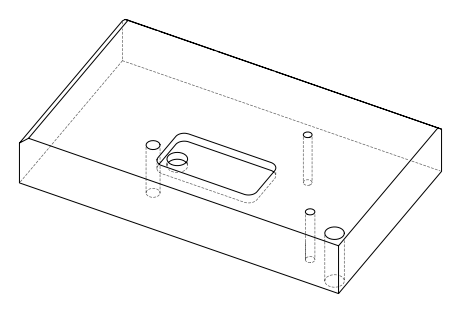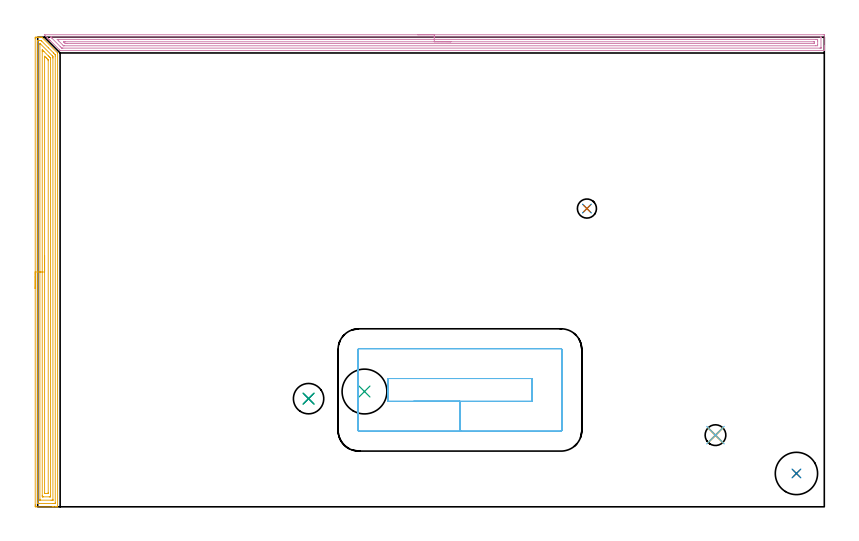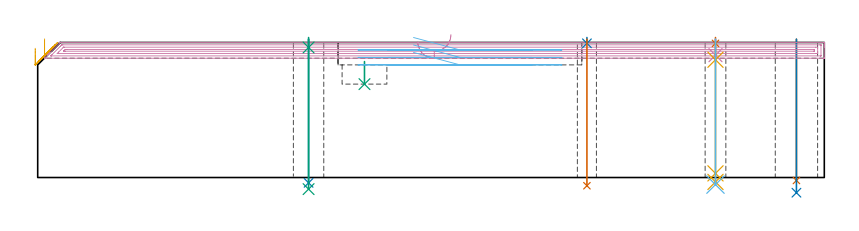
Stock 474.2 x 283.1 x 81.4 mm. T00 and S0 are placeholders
(PLAN: 15 operations, 11 tool changes, 33.1 min)
(1 INDEXABLE_INSERT_DRILL_THROUGH_HOLE_FROM_SOLID | STEP1HOLE_1 | NXT0302_004 | 0.34 min | 17361 mm3)
(2 DRILL_TO_ENLARGE_THROUGH_HOLE | STEP1HOLE_1 | UGT0301_386 | 0.37 min | 24155 mm3)
(3 INDEXABLE_INSERT_DRILL_BLIND_HOLE_FROM_SOLID | STEP1POCKET | UGT0302_006 | 0.06 min | 14356 mm3)
(4 AREA_MILL | FG_CHAMFER_SURFACE | UGT0205_001 | 15.09 min | 21378 mm3)
(5 AREA_MILL_1 | FG_CHAMFER_SURFACE_1 | UGT0205_001 | 11.48 min | 25349 mm3)
(6 MILL_RECTANGULAR_POCKET | POCKET_RECTANGULAR_STRAIGHT | UGT0201_106 | Follow Part, ap 6, ae 75% | 3.74 min | 136653 mm3)
(7 SPOT_DRILL | STEP1HOLE | NXT0321_9005460120000 | 0.03 min | 8 mm3)
(8 SPOT_DRILL_1 | STEP1HOLE_2 | NXT0321_9005460120000 | 0.03 min | 5 mm3)
(9 SPOT_DRILL_2 | STEP1HOLE_3 | NXT0321_9005460120000 | 0.05 min | 204 mm3)
(10 DRILL_BLIND_HOLE_INTO_CENTER | STEP1HOLE | NXT0301_022 | 0.04 min | 114 mm3)
(11 GUN_DRILL_THROUGH_HOLE | STEP1HOLE | UGT0307_001 | 0.4 min | 1452 mm3)
(12 SPADE_DRILL_TO_ENLARGE_THROUGH_HOLE | STEP1HOLE | UGT0306_003 | 0.35 min | 8376 mm3)
(13 DRILL_THROUGH_HOLE_INTO_CENTER | STEP1HOLE_2 | UGT0301_510 | 0.36 min | 8400 mm3)
(14 DRILL_THROUGH_HOLE_INTO_CENTER_1 | STEP1HOLE_3 | NXT0301_065 | 0.35 min | 5474 mm3)
(15 DRILL_TO_ENLARGE_THROUGH_HOLE_1 | STEP1HOLE_3 | UGT0301_252 | 0.36 min | 15721 mm3)
(TOOL NXT0302_004 | Index. Insert Drill 16.5mm [880-D1650L20-05] | D16.5 PA176 FL83 Z2)
(TOOL UGT0301_386 | Twist Drill 25.5 mm | D25.5 PA118 FL165 Z2)
(TOOL UGT0302_006 | Indexable Insert Drill 27mm | D27 PA180 FL50 Z2)
(TOOL UGT0205_001 | Chamfer Mill 20 x 3 x 45 deg. | D20 FL50 Z2)
(TOOL UGT0201_106 | End Mill 24 mm | D24 FL25 Z2)
(TOOL NXT0321_9005460120000 | NC Spot Drill, 142deg, 12mm, Carbide, Uncoated | D12 PA142 FL30 Z2)
(TOOL NXT0301_022 | Carbide Drill 5.1mm [860.1-0510-015A1-MM 2214] | D5.1 PA140 FL28 Z2)
(TOOL UGT0307_001 | Gun Drill 5 mm | D5 PA130 FL24 Z1)
(TOOL UGT0306_003 | Spade Drill 12.5mm | D12.5 PA132 FL10 Z2)
(TOOL UGT0301_510 | Carbide Drill 11.5 mm | D11.5 PA118 FL94 Z2)
(TOOL NXT0301_065 | Carbide Drill 9.4mm [860.1-0940-075A1-MM 2214] | D9.4 PA140 FL98 Z2)
(TOOL UGT0301_252 | Twist Drill 18.3 mm | D18.3 PA118 FL135 Z2)
(OP 1 INDEXABLE_INSERT_DRILL_THROUGH_HOLE_FROM_SOLID)
G17 G21 G94 G90
T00 M6
G54
G17 G0 G90 X457.4 Y20.1 S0 M3
G43 Z91.4 H1
G94 G81 G98 Z-1.788 F250. R83.4
G80
M5
M2
(OP 2 DRILL_TO_ENLARGE_THROUGH_HOLE)
G17 G21 G94 G90
T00 M6
G54
G17 G0 G90 X457.4 Y20.1 S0 M3
G43 Z91.4 H0
G94 G73 G98 Z-9.161 F250. Q22.64 R83.4
G80
M5
M2
(OP 3 INDEXABLE_INSERT_DRILL_BLIND_HOLE_FROM_SOLID)
G17 G21 G94 G90
T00 M6
G54
G17 G0 G90 X197. Y69.5 S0 M3
G43 Z91.4 H0
G94 G81 G98 Z56.3 F250. R69.9
G80
M5
M2
(OP 4 AREA_MILL)
G17 G21 G94 G90
T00 M6
G54
G17 G0 G90 X229.1 Y284.6 S1061 M3
G43 Z91.4 H0
Z81.9
G94 G1 X229.138 Z81.028 F250.
X229.252 Z80.164
X229.441 Z79.312
X229.703 Z78.48
X230.037 Z77.674
X230.44 Z76.9
X230.909 Z76.164
X231.44 Z75.472
X232.029 Z74.829
X232.672 Z74.24
X233.364 Z73.709
X234.1 Z73.24
X234.874 Z72.837
X235.68 Z72.503
X236.512 Z72.241
X237.364 Z72.052
X238.229 Z71.938
X239.1 Z71.9
X473.583
X474.104 Y284.594 Z71.904
X474.19 Y284.592 Z71.906
X474.2 Y284.5 Z71.998
Y278.099 Z78.396
Y277.556 Z78.94
Y277.223 Z79.273
Y276.681 Z79.815
Y276.347 Z80.148
Y275.383 Z81.117
X474.197 Y275.239 Z81.254
X474.19 Y275.102 Z81.389
X474.03 Y275.1 Z81.4
X13.55
X13.505 Y275.105 Z81.391
X13.476 Y275.126 Z81.371
X13.255 Y275.345 Z81.155
X7.569 Y281.03 Z75.467
X7.434 Y281.164 Z75.332
X7.297 Y281.302 Z75.196
X7.139 Y281.46 Z75.038
X6.996 Y281.601 Z74.894
X6.85 Y281.749 Z74.749
X6.71 Y281.889 Z74.608
X6.558 Y282.039 Z74.456
X6.404 Y282.195 Z74.302
X6.28 Y282.319 Z74.179
X6.12 Y282.477 Z74.018
X5.957 Y282.642 Z73.856
X5.851 Y282.748 Z73.75
X4.008 Y284.592 Z71.906
X4.021 Y284.594 Z71.905
X4.17 Y284.6 Z71.9
X239.1
Y283.186 Z73.314
X471.797 Y283.185 Z73.315
X471.969 Y283.184 Z73.316
X472.148 Y283.18 Z73.32
X472.185 Y283.179 Z73.321
X472.191 Y283.156 Z73.344
X472.195 Y283.125 Z73.375
X472.199 Y282.958 Z73.542
X472.2 Y276.828 Z79.672
X472.198 Y276.696 Z79.804
X472.194 Y276.59 Z79.91
X472.19 Y276.526 Z79.974
X472.157 Y276.521 Z79.979
X471.797 Y276.516 Z79.984
X471.625 Y276.515 Z79.985
X15.165
X14.804 Y276.517 Z79.983
X14.624 Y276.52 Z79.98
X14.538 Y276.523 Z79.977
X14.443 Y276.612 Z79.888
X13.828 Y277.223 Z79.277
X13.55 Y277.5 Z79.
X8.573 Y282.477 Z74.023
X8.19 Y282.861 Z73.639
X7.938 Y283.121 Z73.379
X7.886 Y283.175 Z73.325
X7.97 Y283.179 Z73.321
X8.19 Y283.183 Z73.317
X8.361 Y283.185 Z73.315
X239.1 Y283.186 Z73.314
Y281.772 Z74.728
X469.117 Y281.771 Z74.729
X469.838 Y281.77 Z74.73
X470.01 Y281.768 Z74.732
X470.174 Y281.765 Z74.735
X470.19 Y281.601 Z74.899
X470.197 Y281.419 Z75.081
X470.2 Y280.726 Z75.774
Y280.54 Z75.96
X470.199 Y278.789 Z77.711
X470.19 Y278.099 Z78.401
X470.176 Y277.935 Z78.565
X469.117 Y277.929 Z78.571
X16.056
X15.709 Y277.932 Z78.568
X15.611 Y277.935 Z78.565
X15.571 Y277.939 Z78.561
X15.559 Y277.949 Z78.551
X15.505 Y277.998 Z78.502
X15.401 Y278.099 Z78.401
X15.336 Y278.163 Z78.337
X12.656 Y280.843 Z75.657
X11.901 Y281.601 Z74.899
X11.763 Y281.744 Z74.756
X11.756 Y281.766 Z74.734
X12.656 Y281.771 Z74.729
X239.1 Y281.772 Z74.728
Y280.357 Z76.143
X467.706
X468.06 Y280.356 Z76.144
X468.12 Y280.354 Z76.146
X468.176 Y280.351 Z76.149
X468.19 Y280.272 Z76.228
X468.2 Y279.873 Z76.627
Y279.85 Z76.65
X468.197 Y279.424 Z77.076
X468.194 Y279.371 Z77.129
X468.19 Y279.351 Z77.149
X468.157 Y279.348 Z77.152
X468.02 Y279.344 Z77.156
X467.847 Y279.343 Z77.157
X17.64
X17.123 Y279.344 Z77.156
X16.743 Y279.346 Z77.154
X16.623 Y279.35 Z77.15
X16.371 Y279.585 Z76.915
X16.229 Y279.72 Z76.78
X16.099 Y279.85 Z76.65
X15.974 Y279.976 Z76.524
X15.74 Y280.216 Z76.284
X15.61 Y280.352 Z76.148
X15.639 Y280.354 Z76.146
X15.714 Y280.356 Z76.144
X16.229 Y280.357 Z76.143
X16.605
X239.1
X239.972 Z76.181
X240.837 Z76.295
X241.688 Z76.483
X242.52 Z76.746
X243.326 Z77.08
X244.1 Z77.482
X244.836 Z77.951
X245.528 Z78.482
X246.171 Z79.072
X246.761 Z79.715
X247.292 Z80.407
X247.76 Z81.143
X248.163 Z81.917
X248.497 Z82.723
X248.759 Z83.555
X248.948 Z84.406
X249.062 Z85.271
X249.1 Z86.143
G0 Z91.4
M5
M2
(OP 5 AREA_MILL_1)
G17 G21 G94 G90
T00 M6
G54
G17 G0 G90 X-1.5 Y131.55 S1061 M3
G43 Z91.4 H0
Z77.9
G94 G1 Y131.588 Z77.028 F250.
Y131.702 Z76.163
Y131.891 Z75.312
Y132.153 Z74.48
Y132.487 Z73.674
Y132.89 Z72.9
Y133.358 Z72.164
Y133.89 Z71.472
Y134.479 Z70.829
Y135.122 Z70.24
Y135.814 Z69.708
Y136.55 Z69.24
Y137.324 Z68.837
Y138.13 Z68.503
Y138.962 Z68.241
Y139.814 Z68.052
Y140.678 Z67.938
Y141.55 Z67.9
Y282.147
X-1.499 Y282.5 Z67.901
X-1.493 Y283.033 Z67.902
X-1.491 Y283.092 Z67.905
X-0.963 Y283.1 Z68.431
X-0.382 Z69.015
X-0.075 Z69.321
X0.505 Z69.902
X0.812 Z70.208
X1.426 Z70.825
X2.143 Z71.543
X2.281 Y283.099 Z71.681
X2.508 Y283.09 Z71.904
X2.587 Y283.013 Z71.985
X2.655 Y282.946 Z72.053
X11.907 Y273.694 Z81.305
X11.985 Y273.614 Z81.385
X11.994 Y273.595 Z81.393
X12. Y273.579 Z81.4
Y0.154
X11.997 Y0.01 Z81.388
X11.969 Y0.007 Z81.36
X11.628 Y0. Z81.028
X11.189 Z80.589
X10.575 Z79.97
X9.381 Z78.778
X8.8 Z78.194
X-0.963 Y0.001 Z68.434
X-1.193 Y0.003 Z68.204
X-1.492 Y0.008 Z67.906
X-1.494 Y0.067 Z67.903
X-1.499 Y0.6 Z67.901
X-1.5 Y1.14 Z67.9
Y141.55
X-0.086 Z69.314
Y280.726
X-0.075 Y281.09 Z69.325
X0.432 Y281.098 Z69.832
X0.812 Y281.099 Z70.212
X1.32 Y281.097 Z70.72
X1.7 Y281.09 Z71.1
X2.064 Y281.074 Z71.464
X2.433 Y280.715 Z71.833
X6.45 Y276.701 Z75.85
X9.572 Y273.579 Z78.972
X9.688 Y273.463 Z79.088
X10.458 Y272.687 Z79.858
X10.575 Y272.563 Z79.975
X10.586 Y271.784 Z79.986
X10.585 Y2.374 Z79.985
X10.575 Y2.01 Z79.975
X10.068 Y2.002 Z79.468
X9.688 Y2.001 Z79.088
X9.183 Y2. Z78.583
X0.812 Y2.001 Z70.212
X0.304 Y2.003 Z69.704
X-0.075 Y2.01 Z69.325
X-0.085 Y2.384 Z69.315
X-0.086 Y2.395 Z69.314
Y141.55
X1.328 Z70.728
X1.329 Y278.931 Z70.729
X1.33 Y279.025 Z70.73
X1.333 Y279.07 Z70.733
X1.334 Y279.085 Z70.734
X1.365 Y279.09 Z70.765
X1.534 Y279.098 Z70.934
X1.573 Y279.094 Z70.973
X1.593 Y279.09 Z70.993
X1.627 Y279.063 Z71.027
X1.7 Y278.998 Z71.1
X1.769 Y278.931 Z71.169
X8.8 Y271.9 Z78.2
X8.905 Y271.795 Z78.305
X9.01 Y271.68 Z78.41
X9.165 Y271.51 Z78.565
X9.167 Y271.426 Z78.567
X9.17 Y270.903 Z78.57
X9.171 Y270.53 Z78.571
Y4.169
X9.17 Y4.075 Z78.57
X9.167 Y4.03 Z78.567
X9.166 Y4.015 Z78.566
X9.135 Y4.01 Z78.535
X8.966 Y4.002 Z78.366
X8.8 Y4.001 Z78.2
X8.08 Y4. Z77.48
X1.7 Y4.001 Z71.1
X1.532 Y4.002 Z70.932
X1.42 Y4.006 Z70.82
X1.337 Y4.01 Z70.737
X1.335 Y4.045 Z70.735
X1.332 Y4.169 Z70.732
X1.329 Y4.541 Z70.729
X1.328 Y141.55 Z70.728
X2.743 Z72.143
Y274.471
X2.744 Y275.205 Z72.144
X2.747 Y275.363 Z72.147
X2.75 Y275.487 Z72.15
X2.787 Y275.454 Z72.187
X2.886 Y275.363 Z72.286
X3.475 Y274.777 Z72.875
X3.781 Y274.471 Z73.181
X6.457 Y271.795 Z75.857
X7.025 Y271.226 Z76.425
X7.347 Y270.903 Z76.747
X7.672 Y270.567 Z77.072
X7.751 Y270.483 Z77.151
X7.753 Y270.442 Z77.153
X7.755 Y270.351 Z77.155
X7.757 Y270.167 Z77.157
Y270.01
Y6.845
X7.752 Y6.114 Z77.152
X7.75 Y6.014 Z77.15
X7.655 Y6.009 Z77.055
X7.445 Y6.005 Z76.845
X7.025 Y6. Z76.425
X6.978 Z76.378
X3.428 Z72.828
X3.038 Y6.003 Z72.438
X2.843 Y6.007 Z72.243
X2.752 Y6.01 Z72.152
X2.75 Y6.076 Z72.15
X2.744 Y6.688 Z72.144
X2.743 Y6.845 Z72.143
Y141.55
X4.157 Z73.557
Y271.316
X4.159 Y271.454 Z73.559
X4.161 Y271.563 Z73.561
X4.163 Y271.622 Z73.563
X4.181 Y271.609 Z73.581
X4.362 Y271.434 Z73.762
X4.899 Y270.903 Z74.299
X5.25 Y270.552 Z74.65
X5.791 Y270.01 Z75.191
X6.138 Y269.662 Z75.538
X6.271 Y269.523 Z75.671
X6.335 Y269.455 Z75.735
X6.338 Y269.325 Z75.738
X6.341 Y269.118 Z75.741
X6.343 Y268.912 Z75.743
Y8.629
X6.342 Y8.423 Z75.742
X6.339 Y8.216 Z75.739
X6.336 Y8.079 Z75.736
X6.327 Y8.01 Z75.727
X6.294 Y8.007 Z75.694
X6.138 Y8.003 Z75.538
X5.875 Y8.001 Z75.275
X5.25 Z74.65
X4.987 Z74.387
X4.362 Y8.01 Z73.762
X4.164 Y8.019 Z73.564
X4.159 Y8.423 Z73.559
X4.158 Y8.629 Z73.558
X4.157 Y141.55 Z73.557
Y142.422 Z73.595
Y143.286 Z73.709
Y144.138 Z73.898
Y144.97 Z74.16
Y145.776 Z74.494
Y146.55 Z74.897
Y147.286 Z75.365
Y147.978 Z75.896
Y148.621 Z76.486
Y149.21 Z77.129
Y149.742 Z77.821
Y150.21 Z78.557
Y150.613 Z79.331
Y150.947 Z80.137
Y151.209 Z80.969
Y151.398 Z81.82
Y151.512 Z82.685
Y151.55 Z83.557
G0 Z91.4
M5
M2
(OP 6 MILL_RECTANGULAR_POCKET)
G17 G21 G94 G90
T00 M6
G54
G17 G0 G90 X226.56 Y63.6 S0 M3
G43 Z91.4 H0
Z84.4
G94 G1 X254.55 Z76.9 F250.
X298. F500.
Y77.3
X211.1
Y63.6
X254.55
Y45.6
X315.5
G3 X316. Y46.1 R0.5
G1 Y94.8
G3 X315.5 Y95.3 R0.5
G1 X193.6
G3 X193.1 Y94.8 R0.5
G1 Y46.1
G3 X193.6 Y45.6 R0.5
G1 X254.55
X255.55
G0 X226.56 Y63.6 Z79.9
G1 X254.55 Z72.4 F250.
X298. F500.
Y77.3
X211.1
Y63.6
X254.55
Y45.6
X315.5
G3 X316. Y46.1 R0.5
G1 Y94.8
G3 X315.5 Y95.3 R0.5
G1 X193.6
G3 X193.1 Y94.8 R0.5
G1 Y46.1
G3 X193.6 Y45.6 R0.5
G1 X254.55
X255.55
G0 X226.56 Y63.6 Z75.4
G1 X254.55 Z67.9 F250.
X298. F500.
Y77.3
X211.1
Y63.6
X254.55
Y45.6
X315.5
G3 X316. Y46.1 R0.5
G1 Y94.8
G3 X315.5 Y95.3 R0.5
G1 X193.6
G3 X193.1 Y94.8 R0.5
G1 Y46.1
G3 X193.6 Y45.6 R0.5
G1 X254.55
X255.55
G0 Z91.4
M5
M2
(OP 7 SPOT_DRILL)
G17 G21 G94 G90
T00 M6
G54
G17 G0 G90 X408.6 Y43.2 S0 M3
G43 Z91.4 H0
G94 G81 G98 Z80.858 F250. R84.4
G80
M5
M2
(OP 8 SPOT_DRILL_1)
G17 G21 G94 G90
T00 M6
G54
G17 G0 G90 X331.1 Y179.8 S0 M3
G43 Z91.4 H0
G94 G81 G98 Z80.905 F250. R84.4
G80
M5
M2
(OP 9 SPOT_DRILL_2)
G17 G21 G94 G90
T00 M6
G54
G17 G0 G90 X163.3 Y65.2 S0 M3
G43 Z91.4 H0
G94 G81 G98 Z78.4 F250. R84.4
G80
M5
M2
(OP 10 DRILL_BLIND_HOLE_INTO_CENTER)
G17 G21 G94 G90
T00 M6
G54
G17 G0 G90 X408.6 Y43.2 S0 M3
G43 Z91.4 H1
G94 G81 G98 Z73.75 F250. R83.4
G80
M5
M2
(OP 11 GUN_DRILL_THROUGH_HOLE)
G17 G21 G94 G90
T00 M6
G54
G17 G0 G90 X408.6 Y43.2 M8
G43 Z91.4 H0
Z81.275
S716 M3
G94 G1 Z70.994 F125. M26
G4 X.084
Z2.5 F250.
G4 X.084
Z-2.666 F125.
G4 X.084
M5
M9
G0 Z81.275
Z91.4
M2
(OP 12 SPADE_DRILL_TO_ENLARGE_THROUGH_HOLE)
G17 G21 G94 G90
T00 M6
G54
G17 G0 G90 X408.6 Y43.2 S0 M3
G43 Z91.4 H0
G94 G73 G98 Z-4.283 F250. Q12.24 R83.4
G80
M5
M2
(OP 13 DRILL_THROUGH_HOLE_INTO_CENTER)
G17 G21 G94 G90
T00 M6
G54
G17 G0 G90 X331.1 Y179.8 S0 M3
G43 Z91.4 H0
G94 G73 G98 Z-4.955 F250. Q10.794 R83.4
G80
M5
M2
(OP 14 DRILL_THROUGH_HOLE_INTO_CENTER_1)
G17 G21 G94 G90
T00 M6
G54
G17 G0 G90 X163.3 Y65.2 S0 M3
G43 Z91.4 H1
G94 G73 G98 Z-3.211 F250. Q8.461 R83.4
G80
M5
M2
(OP 15 DRILL_TO_ENLARGE_THROUGH_HOLE_1)
G17 G21 G94 G90
T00 M6
G54
G17 G0 G90 X163.3 Y65.2 S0 M3
G43 Z91.4 H0
G94 G73 G98 Z-6.998 F250. Q17.68 R83.4
G80
M5
M2
